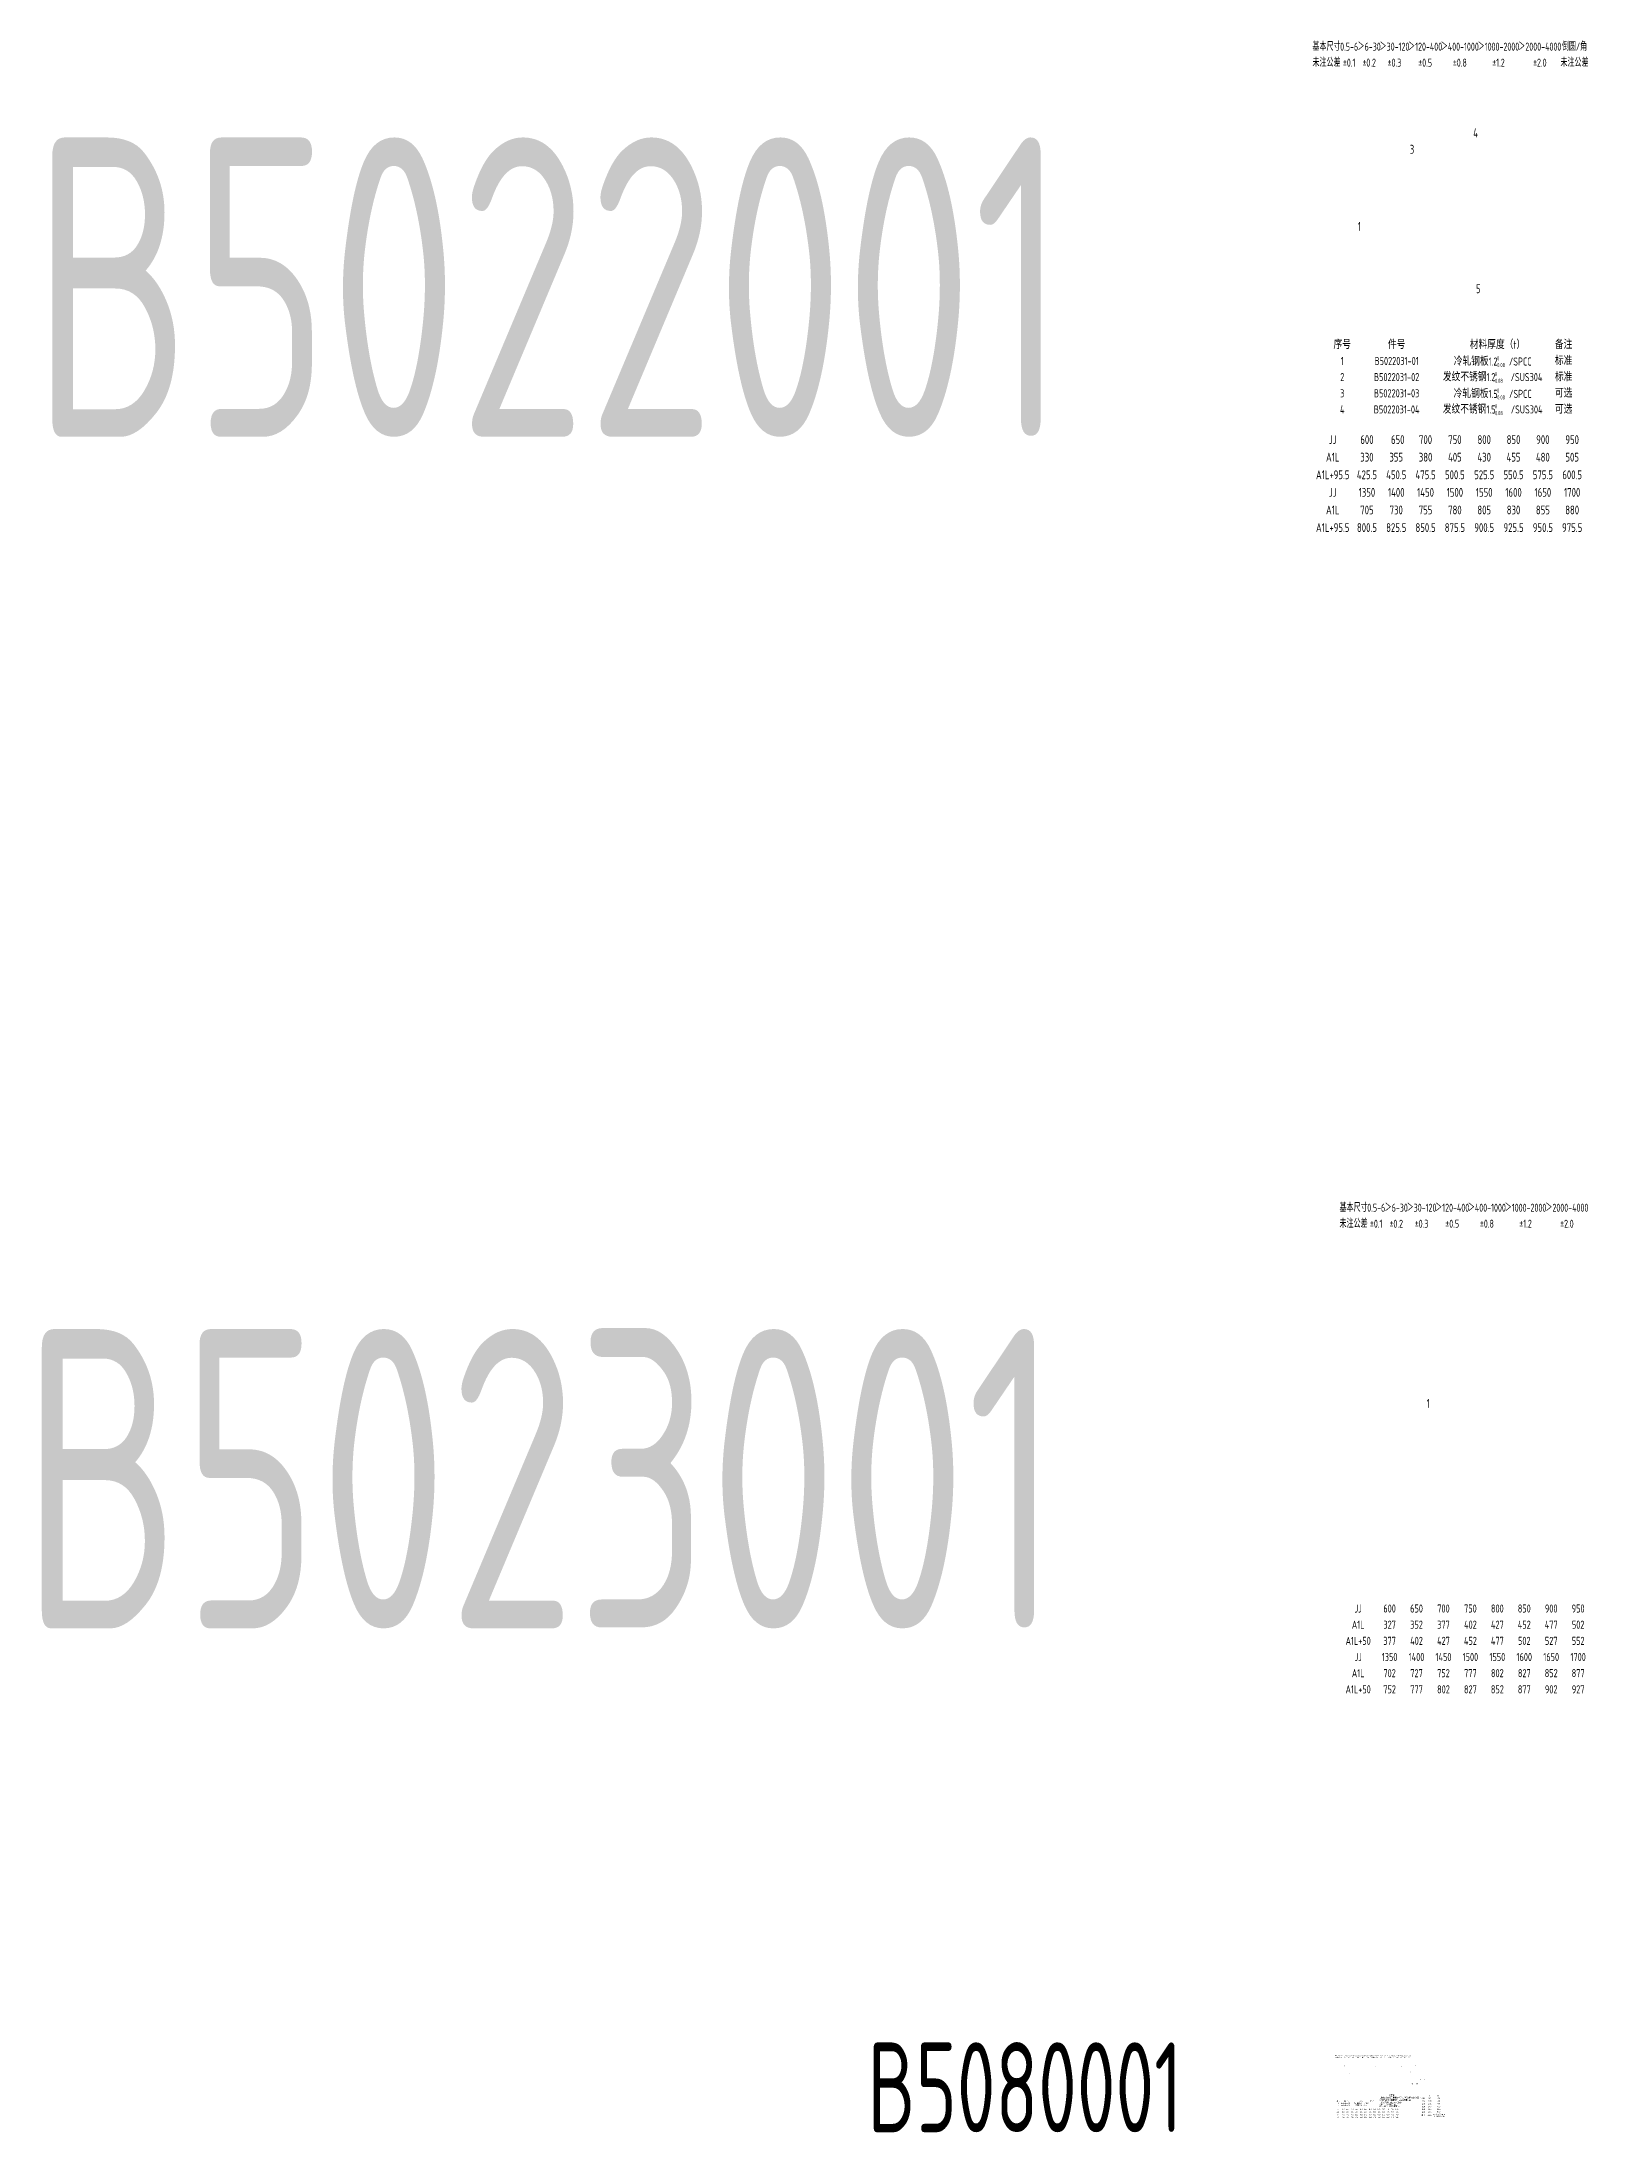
# Model space of a CAD drawing. Header units: inches. Extents: x 14216 to 120088, y -29410 to 23559.
# Drawn here: x 75895 to 81052, y 13692 to 20675 of the extents above; entities that cross this region are included whole.
import ezdxf
from ezdxf.enums import TextEntityAlignment as Align

# ---------------------------------------------------------------- set-up
doc = ezdxf.new("R2010")
doc.units = ezdxf.units.IN
doc.header["$LTSCALE"] = 0.3
doc.header["$MEASUREMENT"] = 0
for name, color, linetype in [('2', 2, 'Continuous'), ('2细实线', 2, 'Continuous'), ('6', 3, 'Continuous'), ('7', 4, 'Continuous')]:
    doc.layers.add(name, color=color, linetype=linetype)
doc.layers.add('5', color=3, linetype='Continuous', lineweight=40)
doc.styles.add('HZ', font='isocp2.shx', dxfattribs={"width": 0.7, "bigfont": 'hztxt.shx'})

msp = doc.modelspace()

# ---------------------------------------------------------------- texts
at = {"layer": '2', "color": 4, "style": 'HZ', "width": 0.7}
for s, p in [('3', (80466.32, 20301.023)), ('4', (80678.098, 20355.846)), ('1', (80292.496, 20043.394)), ('5', (80687.291, 19835.389)), ('1', (80522.42, 16111.591))]:
    msp.add_text(s, height=30, dxfattribs=at).set_placement(p)
at = {"layer": '2', "style": 'HZ', "width": 0.8}
for s, height, p in [('序号', 27, (80240.363, 19662.999)), ('1', 27, (80240.363, 19608.999)), ('B5022031-01', 27, (80422.038, 19608.999)), ('件号', 27, (80422.038, 19662.999)), ('冷轧钢板1.2   /SPCC', 27, (80742.742, 19607.06)), ('材料厚度（t）', 27, (80758.924, 19662.999)), ('标准', 27, (80979.986, 19608.999)), ('备注', 27, (80979.986, 19662.999)), ('2', 27, (80240.363, 19554.999)), ('B5022031-02', 27, (80422.038, 19554.999)), ('发纹不锈钢1.2    /SUS304 ', 27, (80749.257, 19554.999)), ('标准', 27, (80979.986, 19554.999)), ('3', 27, (80240.363, 19500.999)), ('B5022031-03', 27, (80422.038, 19500.999)), ('冷轧钢板1.5   /SPCC', 27, (80742.742, 19499.06)), ('可选', 27, (80979.986, 19500.999)), ('4', 27, (80240.363, 19446.999)), ('B5022031-04', 27, (80422.038, 19446.999)), ('发纹不锈钢1.5    /SUS304 ', 27, (80749.257, 19446.999)), ('可选', 27, (80979.986, 19446.999)), ('2400', 4.5, (80511.686, 13777.743)), ('2500', 4.5, (80511.686, 13768.743)), ('2600', 4.5, (80511.686, 13759.743)), ('2300', 4.5, (80511.686, 13786.743)), ('2200', 4.5, (80511.686, 13795.743)), ('2100', 4.5, (80511.686, 13804.743)), ('HH', 4.5, (80511.686, 13813.743)), ('2415', 4.5, (80532.686, 13777.743)), ('2515', 4.5, (80532.686, 13768.743)), ('2615', 4.5, (80532.686, 13759.743)), ('2315', 4.5, (80532.686, 13786.743)), ('2215', 4.5, (80532.686, 13795.743)), ('2115', 4.5, (80532.686, 13804.743)), ('L', 4.5, (80532.686, 13813.743)), ('L1', 4.5, (80561.468, 13813.951)), ('其 他', 4.5, (80511.425, 13748.515)), ('HH+15', 4.5, (80532.686, 13748.802))]:
    msp.add_text(s, height=height, dxfattribs=at).set_placement(p, align=Align.MIDDLE_CENTER)
at = {"layer": '2', "style": 'HZ'}
for s, height, width, p in [('材 料', 4.5001, 0.85, (80297.397, 13793.036)), ('1980', 4.5, 0.8, (80556.838, 13793.569)), ('1980', 4.5, 0.8, (80556.871, 13802.496)), ('1980', 4.5, 0.8, (80556.881, 13784.56)), ('1980', 4.5, 0.8, (80557.118, 13775.447)), ('1980', 4.5, 0.8, (80557.147, 13757.586)), ('1980', 4.5, 0.8, (80557.23, 13766.375)), ('HH＜2100时为HH-120', 3.8475, 0.8, (80544.565, 13749.073)), ('HH≥2100时为1980', 3.8475, 0.8, (80546.944, 13742.992))]:
    msp.add_text(s, height=height, dxfattribs=dict(at, width=width)).set_placement(p)
at = {"layer": '2', "color": 6, "attachment_point": 5, "style": 'HZ'}
for s, insert, char_height in [('\\A1;B5022001', (77592.658, 19855.665), 1000), ('\\A1;B5023001', (77564.225, 15875.059), 1000), ('\\A1;B5080001', (79180.385, 13842.037), 300)]:
    msp.add_mtext(s, dxfattribs=dict(at, insert=insert, char_height=char_height))
at = {"layer": '2', "attachment_point": 1, "style": 'HZ'}
for s, insert, char_height in [(' 0\\P-0.08', (80750.849, 19624.911), 13.728), (' 0\\P-0.08', (80743.626, 19572.474), 13.728), (' 0\\P-0.08', (80750.849, 19516.911), 13.728), (' 0\\P-0.08', (80743.626, 19464.474), 13.728), (' 0\\P-0.06', (80300.363, 13784.894), 2.2143), (' 0\\P-0.08', (80300.715, 13791.721), 2.2143)]:
    msp.add_mtext(s, dxfattribs=dict(at, insert=insert, char_height=char_height))
at = {"layer": '2细实线', "linetype": 'ByBlock', "style": 'HZ', "width": 0.65}
for s, p in [('基本尺寸', (80187.677, 20658.879)), ('0.5-6', (80263.412, 20658.879)), ('＞6-30', (80330.237, 20658.879)), ('＞30-120', (80414.882, 20658.879)), ('＞120-400', (80517.347, 20658.879)), ('＞400-1000', (80633.177, 20658.879)), ('＞1000-2000', (80762.372, 20658.879)), ('＞2000-4000', (80900.477, 20658.879)), ('倒圆/角', (81016.307, 20658.879)), ('未注公差', (80187.677, 20605.419)), ('%%p0.1', (80263.412, 20605.419)), ('%%p0.2', (80330.237, 20605.419)), ('%%p0.3', (80414.882, 20605.419)), ('%%p0.5', (80517.347, 20605.419)), ('%%p0.8', (80633.177, 20605.419)), ('%%p1.2', (80762.372, 20605.419)), ('%%p2.0', (80900.477, 20605.419)), ('未注公差', (81016.307, 20605.419)), ('基本尺寸', (80278.094, 16780.298)), ('0.5-6', (80353.829, 16780.298)), ('＞6-30', (80420.654, 16780.298)), ('＞30-120', (80505.299, 16780.298)), ('＞120-400', (80607.764, 16780.298)), ('＞400-1000', (80723.594, 16780.298)), ('＞1000-2000', (80852.789, 16780.298)), ('＞2000-4000', (80990.894, 16780.298)), ('未注公差', (80278.094, 16726.838)), ('%%p0.1', (80353.829, 16726.838)), ('%%p0.2', (80420.654, 16726.838)), ('%%p0.3', (80505.299, 16726.838)), ('%%p0.5', (80607.764, 16726.838)), ('%%p0.8', (80723.594, 16726.838)), ('%%p1.2', (80852.789, 16726.838)), ('%%p2.0', (80990.894, 16726.838))]:
    msp.add_text(s, height=26.73, dxfattribs=at).set_placement(p, align=Align.MIDDLE_CENTER)
at = {"layer": '2细实线', "style": 'HZ', "width": 0.8}
for s, height, p in [('JJ', 29.3906, (80208.44, 19346.3)), ('600', 29.3906, (80322.737, 19346.3)), ('650', 29.3906, (80425.61, 19346.3)), ('700', 29.3906, (80518.674, 19346.3)), ('750', 29.3906, (80616.643, 19346.3)), ('800', 29.3906, (80714.612, 19346.3)), ('850', 29.3906, (80812.58, 19346.3)), ('900', 29.3906, (80910.549, 19346.3)), ('950', 29.3906, (81008.518, 19346.3)), ('A1L', 29.3906, (80208.44, 19287.518)), ('330', 29.3906, (80322.737, 19287.518)), ('355', 29.3906, (80420.705, 19287.518)), ('380', 29.3906, (80518.674, 19287.518)), ('405', 29.3906, (80616.643, 19287.518)), ('430', 29.3906, (80714.612, 19287.518)), ('455', 29.3906, (80812.58, 19287.518)), ('480', 29.3906, (80910.549, 19287.518)), ('505', 29.3906, (81008.518, 19287.518)), ('A1L+95.5', 29.3906, (80208.44, 19228.737)), ('425.5', 29.3906, (80322.737, 19228.737)), ('450.5', 29.3906, (80420.705, 19228.737)), ('475.5', 29.3906, (80518.674, 19228.737)), ('500.5', 29.3906, (80616.643, 19228.737)), ('525.5', 29.3906, (80714.612, 19228.737)), ('550.5', 29.3906, (80812.58, 19228.737)), ('575.5', 29.3906, (80910.549, 19228.737)), ('600.5', 29.3906, (81008.518, 19228.737)), ('JJ', 29.3906, (80208.44, 19169.956)), ('1350', 29.3906, (80322.737, 19169.956)), ('1400', 29.3906, (80420.705, 19169.956)), ('1450', 29.3906, (80518.674, 19169.956)), ('1500', 29.3906, (80616.643, 19169.956)), ('1550', 29.3906, (80714.612, 19169.956)), ('1600', 29.3906, (80812.58, 19169.956)), ('1650', 29.3906, (80910.549, 19169.956)), ('1700', 29.3906, (81008.518, 19169.956)), ('A1L+95.5', 29.3906, (80208.44, 19052.393)), ('A1L', 29.3906, (80208.44, 19111.175)), ('800.5', 29.3906, (80322.737, 19052.393)), ('705', 29.3906, (80322.737, 19111.175)), ('825.5', 29.3906, (80420.705, 19052.393)), ('730', 29.3906, (80420.705, 19111.175)), ('850.5', 29.3906, (80518.674, 19052.393)), ('755', 29.3906, (80518.674, 19111.175)), ('875.5', 29.3906, (80616.643, 19052.393)), ('780', 29.3906, (80616.643, 19111.175)), ('900.5', 29.3906, (80714.612, 19052.393)), ('805', 29.3906, (80714.612, 19111.175)), ('925.5', 29.3906, (80812.58, 19052.393)), ('830', 29.3906, (80812.58, 19111.175)), ('950.5', 29.3906, (80910.549, 19052.393)), ('855', 29.3906, (80910.549, 19111.175)), ('975.5', 29.3906, (81008.518, 19052.393)), ('880', 29.3906, (81008.518, 19111.175)), ('JJ', 26.9983, (80293.54, 15441.403)), ('650', 26.9983, (80488.528, 15441.403)), ('700', 26.9983, (80578.522, 15441.403)), ('750', 26.9983, (80668.516, 15441.403)), ('800', 26.9983, (80758.51, 15441.403)), ('850', 26.9983, (80848.505, 15441.403)), ('900', 26.9983, (80938.499, 15441.403)), ('950', 26.9983, (81028.493, 15441.403)), ('A1L', 26.9983, (80293.54, 15387.406)), ('A1L+50', 26.9983, (80293.54, 15333.41)), ('1350', 26.9983, (80398.533, 15279.413)), ('1400', 26.9983, (80488.528, 15279.413)), ('1450', 26.9983, (80578.522, 15279.413)), ('A1L', 26.9983, (80293.54, 15225.417)), ('JJ', 26.9983, (80293.54, 15279.413)), ('702', 26.9983, (80398.533, 15225.417)), ('727', 26.9983, (80488.533, 15225.417)), ('752', 26.9983, (80578.533, 15225.417)), ('1500', 26.9983, (80668.516, 15279.413)), ('777', 26.9983, (80668.533, 15225.417)), ('802', 26.9983, (80758.533, 15225.417)), ('1600', 26.9983, (80848.505, 15279.413)), ('827', 26.9983, (80848.533, 15225.417)), ('1650', 26.9983, (80938.499, 15279.413)), ('852', 26.9983, (80938.533, 15225.417)), ('1700', 26.9983, (81028.493, 15279.413)), ('877', 26.9983, (81028.533, 15225.417)), ('A1L+50', 26.9983, (80293.54, 15171.42)), ('752', 26.9983, (80398.533, 15171.42)), ('777', 26.9983, (80488.533, 15171.42)), ('802', 26.9983, (80578.533, 15171.42)), ('827', 26.9983, (80668.533, 15171.42)), ('852', 26.9983, (80758.533, 15171.42)), ('877', 26.9983, (80848.533, 15171.42)), ('902', 26.9983, (80938.533, 15171.42)), ('927', 26.9983, (81028.533, 15171.42)), ('A1L', 4.5, (80225.753, 13759.909)), ('JJ', 4.5, (80225.753, 13768.909)), ('325', 4.5, (80243.253, 13759.909)), ('600', 4.5, (80243.253, 13768.909)), ('350', 4.5, (80258.253, 13759.909)), ('650', 4.5, (80258.253, 13768.909)), ('375', 4.5, (80273.253, 13759.909)), ('700', 4.5, (80273.253, 13768.909)), ('400', 4.5, (80288.253, 13759.909)), ('750', 4.5, (80288.253, 13768.909)), ('425', 4.5, (80303.253, 13759.909)), ('800', 4.5, (80303.253, 13768.909)), ('450', 4.5, (80318.253, 13759.909)), ('850', 4.5, (80318.253, 13768.909)), ('475', 4.5, (80333.253, 13759.909)), ('900', 4.5, (80333.253, 13768.909)), ('950', 4.5, (80348.253, 13768.909)), ('500', 4.5, (80348.253, 13759.909)), ('1000', 4.5, (80363.253, 13768.909)), ('525', 4.5, (80363.253, 13759.909)), ('1050', 4.5, (80378.253, 13768.909)), ('550', 4.5, (80378.253, 13759.909)), ('1100', 4.5, (80393.253, 13768.909)), ('575', 4.5, (80393.253, 13759.909)), ('1150', 4.5, (80408.253, 13768.909)), ('600', 4.5, (80408.253, 13759.909)), ('1200', 4.5, (80423.253, 13768.909)), ('625', 4.5, (80423.253, 13759.909)), ('A', 4.5, (80225.753, 13750.909)), ('B', 4.5, (80225.753, 13741.909)), ('448', 4.5, (80243.253, 13750.909)), ('438', 4.5, (80243.253, 13741.909)), ('463', 4.5, (80258.253, 13741.909)), ('473', 4.5, (80258.253, 13750.909)), ('488', 4.5, (80273.253, 13741.909)), ('498', 4.5, (80273.253, 13750.909)), ('523', 4.5, (80288.253, 13750.909)), ('513', 4.5, (80288.253, 13741.909)), ('548', 4.5, (80303.253, 13750.909)), ('538', 4.5, (80303.253, 13741.909)), ('563', 4.5, (80318.253, 13741.909)), ('573', 4.5, (80318.253, 13750.909)), ('588', 4.5, (80333.253, 13741.909)), ('598', 4.5, (80333.253, 13750.909)), ('623', 4.5, (80348.253, 13750.909)), ('613', 4.5, (80348.253, 13741.909)), ('648', 4.5, (80363.253, 13750.909)), ('638', 4.5, (80363.253, 13741.909)), ('663', 4.5, (80378.253, 13741.909)), ('673', 4.5, (80378.253, 13750.909)), ('688', 4.5, (80393.253, 13741.909)), ('698', 4.5, (80393.253, 13750.909)), ('723', 4.5, (80408.253, 13750.909)), ('713', 4.5, (80408.253, 13741.909)), ('748', 4.5, (80423.253, 13750.909)), ('738', 4.5, (80423.253, 13741.909))]:
    msp.add_text(s, height=height, dxfattribs=at).set_placement(p, align=Align.MIDDLE_CENTER)
at = {"layer": '2细实线', "color": 6, "style": 'HZ', "width": 0.8}
for s, height, p in [('3', 4.5, (80244.442, 13912.058)), ('5', 4.5, (80348.865, 13908.274)), ('1', 4.5, (80364.136, 13918.548)), ('6', 4.5, (80437.405, 13912.065)), ('8', 4.5, (80465.734, 13892.378)), ('7', 4.5, (80483.227, 13912.112)), ('4', 4.5, (80263.966, 13887.589)), ('10', 4.5, (80472.111, 13851.831)), ('11', 4.5, (80488.368, 13852.328)), ('9', 4.5, (80500.813, 13866.942)), ('2', 4.5, (80512.813, 13865.139)), ('3.未标注孔位对称制作。', 5.08252, (80363.989, 13781.426)), ('1.其中JJ和HH按订单或生产号令，件号按照对应的对照表。', 5.08252, (80365.052, 13804.224)), ('2.材料为发纹不锈钢板时，表面无明显划痕；', 5.08252, (80364.928, 13796.36)), ('周边无毛刺，需贴保护膜保护。', 5.08252, (80366.764, 13788.101))]:
    msp.add_text(s, height=height, dxfattribs=at).set_placement(p)
at = {"layer": '2细实线', "style": 'HZ', "width": 0.8}
for s, p in [('序 号', (80221.913, 13793.255)), ('1', (80225.291, 13786.411)), ('2 ', (80225.302, 13779.448)), ('B5080003-02', (80235.714, 13779.873)), ('B5080003-01', (80235.821, 13786.411)), ('件  号', (80246.854, 13793.255)), ('冷轧钢板1.0    /SPCC', (80279.291, 13786.103)), ('不锈钢1.0   /SUS', (80283.591, 13779.97)), ('备 注', (80333.724, 13793.519))]:
    msp.add_text(s, height=4.5, dxfattribs=at).set_placement(p)
at = {"layer": '2细实线', "color": 6, "style": 'HZ', "width": 0.8}
msp.add_text('4.图示左件，右件对称制作。', height=5.08252, dxfattribs=at).set_placement((80363.653, 13774.341), align=Align.BOTTOM_LEFT)
at = {"layer": '5', "style": 'HZ', "width": 0.8}
for s, p in [('600', (80398.533, 15441.403)), ('327', (80398.533, 15387.406)), ('352', (80488.533, 15387.406)), ('377', (80578.533, 15387.406)), ('402', (80668.533, 15387.406)), ('427', (80758.533, 15387.406)), ('452', (80848.533, 15387.406)), ('477', (80938.533, 15387.406)), ('502', (81028.533, 15387.406)), ('377', (80398.533, 15333.41)), ('402', (80488.533, 15333.41)), ('427', (80578.533, 15333.41)), ('452', (80668.533, 15333.41)), ('477', (80758.533, 15333.41)), ('502', (80848.533, 15333.41)), ('527', (80938.533, 15333.41)), ('552', (81028.533, 15333.41)), ('1550', (80758.51, 15279.389))]:
    msp.add_text(s, height=26.9983, dxfattribs=at).set_placement(p, align=Align.MIDDLE_CENTER)
at = {"layer": '6', "style": 'HZ', "width": 0.7}
for s, p in [('未注公差TOL.', (80216.064, 13939.746)), ('基本尺寸 LD.', (80216.704, 13945.368)), ('0.5-6', (80234.557, 13945.29)), ('%%P0.1', (80234.557, 13939.602)), ('＞6-30', (80246.048, 13945.29)), ('%%P0.2', (80246.744, 13939.602)), ('＞30-120', (80257.331, 13945.39)), ('%%P0.3', (80259.744, 13939.602)), ('＞120-400', (80270.303, 13945.432)), ('%%P0.5', (80274.163, 13939.644)), ('＞400-1000', (80284.657, 13945.432)), ('%%P0.8', (80289.005, 13939.644)), ('＞1000-2000', (80301.221, 13945.473)), ('%%P1.2', (80306.56, 13939.685)), ('＞2000-4000', (80318.858, 13945.513)), ('%%P2', (80325.534, 13939.726)), ('未注公差TOL.', (80336.302, 13939.746)), ('倒圆/角R/C', (80336.942, 13945.368)), ('0.5-3', (80354.389, 13945.29)), ('%%P0.2', (80354.389, 13939.602)), ('＞3-6', (80367.007, 13945.29)), ('%%P0.5', (80367.769, 13939.602)), ('＞6', (80379.881, 13945.39)), ('%%P1', (80380.665, 13939.602)), ('未注公差TOL.', (80389.362, 13939.746)), ('短边长度LSS.', (80389.357, 13945.368)), ('＞0-10', (80406.865, 13945.29)), ('%%P1%%D', (80409.47, 13939.602)), ('＞10-50', (80418.364, 13945.29)), ('%%P0.5%%D', (80420.29, 13939.602)), ('＞50-120', (80430.119, 13945.29)), ('%%P0.3%%D', (80433.265, 13939.602)), ('＞120-400', (80442.941, 13945.29)), ('%%P0.15%%D', (80446.369, 13939.602)), ('＞400', (80460.939, 13945.29)), ('%%P0.1%%D', (80461.469, 13939.602))]:
    msp.add_text(s, height=3.25, dxfattribs=at).set_placement(p)
at = {"layer": '7', "color": 3, "style": 'HZ', "width": 0.75}
msp.add_text('工艺要求', height=6, dxfattribs=at).set_placement((80390.294, 13811.102))

doc.saveas('drawing.dxf')
